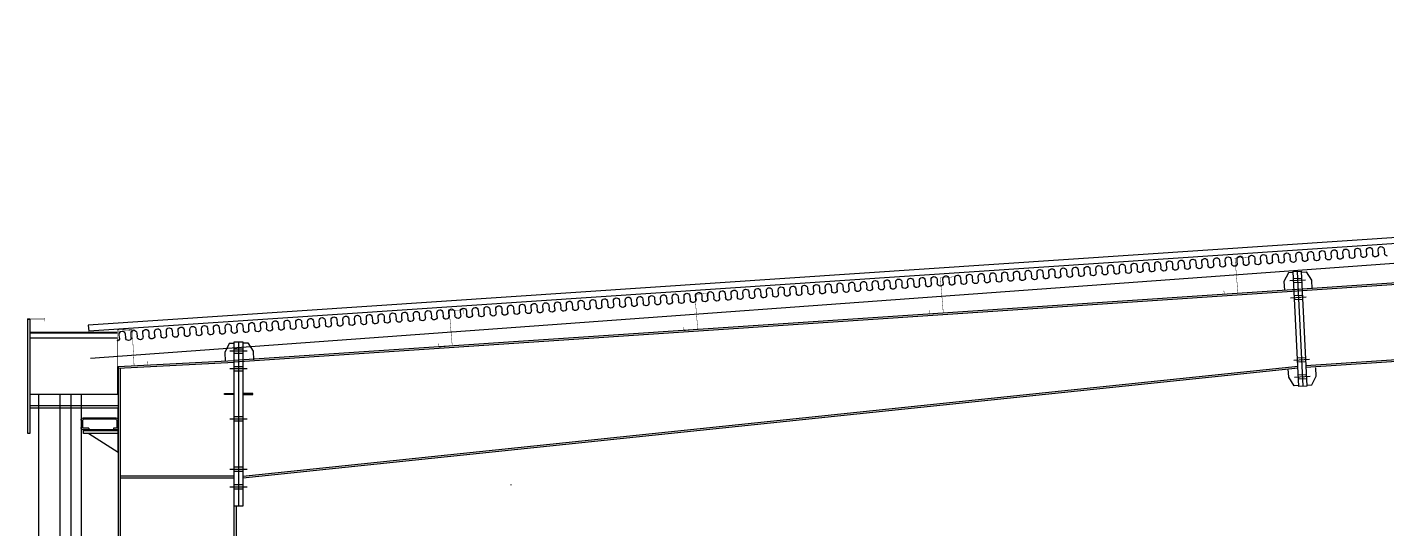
# Model space of a CAD drawing. Extents: x -266287 to 275962, y -324567 to 363765.
# Drawn here: x -140077 to -133155, y -216053 to -213498 of the extents above; entities that cross this region are included whole.
import ezdxf

# ---------------------------------------------------------------- set-up
doc = ezdxf.new("R2010")
doc.units = 0
doc.header["$LTSCALE"] = 1000
doc.layers.get('0').update_dxf_attribs({"linetype": 'CONTINUOUS'})
for name, color, linetype in [('_TCH_MASK', 7, 'CONTINUOUS'), ('AXIS', 3, 'CONTINUOUS'), ('E_WINDOW', 4, 'CONTINUOUS'), ('LAYER35', 1, 'CONTINUOUS'), ('PUB_HATCH', 8, 'CONTINUOUS')]:
    doc.layers.add(name, color=color, linetype=linetype)

# ---------------------------------------------------------------- blocks, each defined once
blk = doc.blocks.new('$LinePat$00000002')
for p, q in [((24, -24), (24, -56)), ((72, -56), (72, -24))]:
    blk.add_line(p, q)
for centre, start, end in [((0, -24), 0, 90), ((96, -24), 90, 180), ((48, -56), 180, 0)]:
    blk.add_arc(centre, 24, start, end)
blk = doc.blocks.new('s erfcv')
blk.add_line((2972409.7, 3964561), (2972409.7, 3964453.4))
blk.add_line((2972409.7, 3964561), (2972409.7, 3964453.4))
at = {"color": 1, "linetype": 'ByBlock', "lineweight": -2}
for p, q in [((2972259.7, 3964447.2), (2972231.7, 3964447.2)), ((2972233, 3964453.4), (2972233, 3964447.2)), ((2972397.7, 3964447.2), (2972259.7, 3964447.2)), ((2972259.7, 3964440), (2972259.7, 3964447.2)), ((2972385.5, 3964440), (2972385.5, 3964447.2)), ((2972219.7, 3964399.2), (2972219.7, 3964435.2)), ((2972226.9, 3964400.4), (2972226.9, 3964434)), ((2972231.7, 3964387.2), (2972397.7, 3964387.2)), ((2972259.7, 3964440), (2972232.9, 3964440)), ((2972396.5, 3964394.4), (2972232.9, 3964394.4)), ((2972396.5, 3964440), (2972385.5, 3964440)), ((2972402.5, 3964400.4), (2972402.5, 3964434)), ((2972409.7, 3964399.2), (2972409.7, 3964435.2))]:
    blk.add_line(p, q, dxfattribs=at)
at = {"color": 3, "linetype": 'ByBlock', "lineweight": -2}
blk.add_line((2972233, 3964466.1), (2972233, 3964453.4), dxfattribs=at)
at = {"color": 1, "linetype": 'ByBlock', "lineweight": -2}
for centre, radius, start, end in [((2972231.7, 3964435.2), 12, 89.99999, 179.99999), ((2972397.7, 3964435.2), 12, 359.99999, 89.99999), ((2972231.7, 3964399.2), 12, 179.99999, 269.99999), ((2972232.9, 3964434), 5.99, 89.99999, 179.99999), ((2972232.9, 3964400.4), 5.99, 179.99999, 269.99999), ((2972396.5, 3964434), 5.99, 359.99999, 89.99999), ((2972396.5, 3964400.4), 5.99, 269.99999, 359.99999), ((2972397.7, 3964399.2), 12, 269.99999, 359.99999)]:
    blk.add_arc(centre, radius, start, end, dxfattribs=at)
at = {"layer": 'LAYER35', "color": 3, "linetype": 'ByBlock', "lineweight": -2, "ltscale": 0.05}
for p, q in [((2972259.5, 3964466.1), (2972409.7, 3964561)), ((2972409.7, 3964466.1), (2972233, 3964466.1)), ((2972409.7, 3964453.4), (2972233, 3964453.4))]:
    blk.add_line(p, q, dxfattribs=at)

msp = doc.modelspace()

# ---------------------------------------------------------------- linework, layer by layer
for p, q in [((-117120.34567, -213497.82004), (-139765.89415, -215016.05149)), ((-117116.48637, -213527.62865), (-139763.88736, -215045.98429)), ((-117042.43207, -213530.92109), (-139755.2447, -215186.1564)), ((-115612.91945, -213627.2736), (-139022.91943, -215196.75636)), ((-115612.91945, -213635.30186), (-139022.24876, -215204.7282)), ((-121622.89058, -214422.43649), (-133567.25618, -215223.86742)), ((-121622.49085, -214430.43112), (-133566.85645, -215231.86205)), ((-133656.07702, -214749.07464), (-133678.84858, -214794.26818)), ((-133631.10822, -214747.8262), (-133656.07702, -214749.07464)), ((-133631.3579, -214742.83243), (-133591.40781, -214740.83493)), ((-133602.09446, -215328.10131), (-133631.3579, -214742.83243)), ((-133589.56012, -214777.78877), (-133629.51021, -214779.78627)), ((-133611.38286, -214741.83368), (-133582.11941, -215327.10256)), ((-133591.40781, -214740.83493), (-133562.14436, -215326.1038)), ((-133591.15812, -214745.82869), (-133566.18931, -214744.58025)), ((-133566.18931, -214744.58025), (-133539.02325, -214787.27691)), ((-133678.84858, -214794.26818), (-133676.65132, -214838.21329)), ((-133569.08569, -214786.77754), (-133648.98588, -214790.77255)), ((-133588.56136, -214797.76381), (-133628.51146, -214799.76132)), ((-133539.02325, -214787.27691), (-133536.82599, -214831.22202)), ((-133564.74112, -214873.66899), (-133644.64131, -214877.664)), ((-133585.21554, -214864.68022), (-133625.16564, -214866.67773)), ((-133584.21679, -214884.65527), (-133624.16689, -214886.65278)), ((-139617.91943, -215052.80716), (-140062.91943, -215052.80716)), ((-139617.91943, -215056.80716), (-140062.91943, -215056.80716)), ((-139765.89415, -215016.05149), (-139763.88736, -215045.98429)), ((-139617.91943, -215082.80716), (-140062.91943, -215082.80716)), ((-139047.88825, -215110.0048), (-139070.66059, -215155.18268)), ((-139022.91944, -215108.75636), (-139047.88825, -215110.0048)), ((-139022.91944, -215101.56634), (-138978.91944, -215101.56634)), ((-139022.91944, -227200.75636), (-139022.91944, -215101.56634)), ((-139000.91944, -215101.56634), (-139000.91944, -215937.56636)), ((-138978.91944, -215101.56634), (-138978.91944, -215937.56636)), ((-138978.91944, -215106.55636), (-138953.95063, -215105.30792)), ((-138953.95063, -215105.30792), (-138926.78731, -215147.94975)), ((-139612.91943, -215227.2736), (-139022.91943, -215196.75636)), ((-139070.66059, -215155.18268), (-139068.46412, -215199.11212)), ((-138956.91944, -215148.56635), (-139044.91945, -215148.56635)), ((-138978.91944, -215137.56635), (-139022.91944, -215137.56635)), ((-138978.91944, -215159.56635), (-139022.91944, -215159.56635)), ((-138926.78731, -215147.94975), (-138924.5928, -215191.84003)), ((-133548.86096, -215191.27223), (-133628.76115, -215195.26724)), ((-133569.33538, -215182.28346), (-133609.28548, -215184.28097)), ((-139612.91943, -215235.28359), (-139022.91943, -215204.76635)), ((-139612.91943, -215227.2736), (-139612.91943, -227200.75636)), ((-139602.91943, -215234.76635), (-139602.91943, -227200.75636)), ((-138956.91944, -215238.56635), (-139044.91945, -215238.56635)), ((-138978.91944, -215227.56635), (-139022.91944, -215227.56635)), ((-138978.91944, -215249.56635), (-139022.91944, -215249.56635)), ((-133607.13816, -215227.22732), (-138978.91944, -215786.56635)), ((-133606.73866, -215235.21734), (-138978.91944, -215794.57635)), ((-133654.47902, -215281.65932), (-133656.67628, -215237.71422)), ((-133568.33663, -215202.25851), (-133608.28672, -215204.25602)), ((-133564.99081, -215269.17492), (-133604.9409, -215271.17242)), ((-133514.58244, -215276.09307), (-133516.70844, -215233.57297)), ((-133627.31296, -215324.35599), (-133654.47902, -215281.65932)), ((-133602.34415, -215323.10755), (-133627.31296, -215324.35599)), ((-133544.51638, -215278.16369), (-133624.41658, -215282.1587)), ((-133563.99206, -215289.14997), (-133603.94215, -215291.14747)), ((-133562.14436, -215326.1038), (-133602.09446, -215328.10131)), ((-133562.39405, -215321.11004), (-133537.42524, -215319.8616)), ((-133537.42524, -215319.8616), (-133514.58244, -215276.09307)), ((-139612.91943, -215368.40921), (-140062.91943, -215368.40921)), ((-139852.91943, -219227.75636), (-139852.91943, -215368.40921)), ((-139802.91944, -215368.40921), (-139802.91944, -218227.27358)), ((-139072.91944, -215369.56635), (-139072.91944, -215363.56635)), ((-139072.91944, -215363.56635), (-139022.91944, -215363.56635)), ((-139022.91944, -215369.56635), (-139072.91944, -215369.56635)), ((-138928.91944, -215363.56635), (-138978.91944, -215363.56635)), ((-138978.91944, -215369.56635), (-138928.91944, -215369.56635)), ((-138928.91944, -215369.56635), (-138928.91944, -215363.56635)), ((-139612.91943, -215427.2736), (-140062.91943, -215427.2736)), ((-139612.91943, -215438.40921), (-140062.91943, -215438.40921)), ((-139612.91943, -215549.43912), (-139612.91944, -215441.88864)), ((-139612.91944, -215462.91068), (-139612.91943, -215570.46116)), ((-139612.91944, -215462.91068), (-139612.91943, -215570.46116)), ((-138956.91944, -215494.56635), (-139044.91945, -215494.56635)), ((-138978.91944, -215483.56635), (-139022.91944, -215483.56635)), ((-138978.91944, -215505.56636), (-139022.91944, -215505.56636)), ((-138956.91944, -215750.56635), (-139044.91945, -215750.56635)), ((-138978.91944, -215739.56635), (-139022.91944, -215739.56635)), ((-139022.91944, -215785.57135), (-139602.91944, -215785.57135)), ((-139022.91944, -215795.57135), (-139602.91944, -215795.57135)), ((-138978.91944, -215761.56635), (-139022.91944, -215761.56635)), ((-138956.91944, -215840.56635), (-139044.91945, -215840.56635)), ((-138978.91944, -215829.56635), (-139022.91944, -215829.56635)), ((-138978.91944, -215851.56635), (-139022.91944, -215851.56635)), ((-138978.91944, -215937.56636), (-139022.91944, -215937.56636)), ((-139012.91944, -215937.56636), (-139012.91944, -227200.75636))]:
    msp.add_line(p, q)
for points, const_width in [([(-133856.5731, -214688.83372), (-133858.24978, -214668.90412), (-133928.00336, -214674.77249), (-133912.91111, -214854.16459), (-133982.66469, -214860.03296), (-133984.34137, -214840.10336)], 2), ([(-135356.5731, -214789.39861), (-135358.24978, -214769.46901), (-135428.00336, -214775.33738), (-135412.91111, -214954.72948), (-135482.66469, -214960.59785), (-135484.34137, -214940.66825)], 2), ([(-136606.5731, -214873.20269), (-136608.24978, -214853.27309), (-136678.00336, -214859.14146), (-136662.91111, -215038.53356), (-136732.66469, -215044.40193), (-136734.34137, -215024.47233)], 2), ([(-139986.41943, -214995.7736), (-139986.41943, -214979.77998), (-140075.91943, -214979.77998), (-140075.91943, -215026.7736)], 2), ([(-139989.66943, -214985.15921), (-140062.91943, -214985.15921), (-140062.91943, -215368.40921), (-139617.91943, -215368.40921), (-139617.55812, -215040.67472), (-139529.05633, -215036.01251)], 2.5), ([(-137856.5731, -214957.00676), (-137858.24978, -214937.07717), (-137928.00336, -214942.94554), (-137912.91111, -215122.33764), (-137982.66469, -215128.206), (-137984.34137, -215108.27641)], 2), ([(-139610.87497, -215066.69648), (-139611.90807, -215046.72318), (-139542.00152, -215043.10732), (-139532.70227, -215222.89283), (-139462.79572, -215219.27697), (-139463.82882, -215199.30367)], 2)]:
    msp.add_lwpolyline(points, dxfattribs=dict(const_width=const_width))
msp.add_lwpolyline([(-140072.91943, -214984.77998), (-140062.91943, -214984.77998), (-140062.91943, -215568.40921), (-140072.91943, -215568.40921)], close=True)
at = {"layer": 'AXIS'}
for p, q in [((-140018.31993, -226925.73687), (-140018.36223, -215368.40921)), ((-139908.33033, -226925.73562), (-139908.42024, -215368.40921))]:
    msp.add_line(p, q, dxfattribs=at)
at = {"layer": 'E_WINDOW', "color": 252, "linetype": 'Continuous'}
msp.add_line((-137612.91943, -215830.81316), (-137612.91943, -215828.15069), dxfattribs=at)

# ---------------------------------------------------------------- block references
at = {"layer": '_TCH_MASK', "xscale": -1, "rotation": 180}
msp.add_blockref('s erfcv', (-3112022.6196, 3748898.78097), dxfattribs=at)
at = {"layer": 'PUB_HATCH', "xscale": -0.6253710754709456, "yscale": 0.6249999998428348, "zscale": 0.6249999998428348, "rotation": 183.8388950339644}
for p in [(-133690.4647, -214699.9941), (-133630.56378, -214695.97464), (-133570.66286, -214691.95518), (-133510.76194, -214687.93572), (-133450.86102, -214683.91626), (-133390.9601, -214679.8968), (-133331.05919, -214675.87734), (-133271.15827, -214671.85788), (-133211.25735, -214667.83842), (-134708.78031, -214768.3249), (-134648.87939, -214764.30545), (-134588.97847, -214760.28599), (-134529.07755, -214756.26653), (-134469.17663, -214752.24707), (-134409.27571, -214748.22761), (-134349.3748, -214744.20815), (-134289.47388, -214740.18869), (-134229.57296, -214736.16923), (-134169.67204, -214732.14977), (-134109.77112, -214728.13031), (-134049.8702, -214724.11085), (-133989.96929, -214720.09139), (-133930.06837, -214716.07193), (-133870.16745, -214712.05247), (-133810.26653, -214708.03301), (-133750.36561, -214704.01355), (-135727.09592, -214836.65571), (-135667.195, -214832.63625), (-135607.29408, -214828.6168), (-135547.39316, -214824.59734), (-135487.49224, -214820.57788), (-135427.59132, -214816.55842), (-135367.69041, -214812.53896), (-135307.78949, -214808.5195), (-135247.88857, -214804.50004), (-135187.98765, -214800.48058), (-135128.08673, -214796.46112), (-135068.18581, -214792.44166), (-135008.2849, -214788.4222), (-134948.38398, -214784.40274), (-134888.48306, -214780.38328), (-134828.58214, -214776.36382), (-134768.68122, -214772.34436), (-136805.31244, -214909.00598), (-136745.41153, -214904.98652), (-136685.51061, -214900.96706), (-136625.60969, -214896.9476), (-136565.70877, -214892.92814), (-136505.80785, -214888.90869), (-136445.90693, -214884.88923), (-136386.00602, -214880.86977), (-136326.1051, -214876.85031), (-136266.20418, -214872.83085), (-136206.30326, -214868.81139), (-136146.40234, -214864.79193), (-136086.50142, -214860.77247), (-136026.60051, -214856.75301), (-135966.69959, -214852.73355), (-135906.79867, -214848.71409), (-135846.89775, -214844.69463), (-135786.99683, -214840.67517), (-137823.62805, -214977.33679), (-137763.72714, -214973.31733), (-137703.82622, -214969.29787), (-137643.9253, -214965.27841), (-137584.02438, -214961.25895), (-137524.12346, -214957.23949), (-137464.22254, -214953.22004), (-137404.32163, -214949.20058), (-137344.42071, -214945.18112), (-137284.51979, -214941.16166), (-137224.61887, -214937.1422), (-137164.71795, -214933.12274), (-137104.81703, -214929.10328), (-137044.91612, -214925.08382), (-136985.0152, -214921.06436), (-136925.11428, -214917.0449), (-136865.21336, -214913.02544), (-138841.94366, -215045.6676), (-138782.04275, -215041.64814), (-138722.14183, -215037.62868), (-138662.24091, -215033.60922), (-138602.33999, -215029.58976), (-138542.43907, -215025.5703), (-138482.53815, -215021.55084), (-138422.63724, -215017.53139), (-138362.73632, -215013.51193), (-138302.8354, -215009.49247), (-138242.93448, -215005.47301), (-138183.03356, -215001.45355), (-138123.13264, -214997.43409), (-138063.23173, -214993.41463), (-138003.33081, -214989.39517), (-137943.42989, -214985.37571), (-137883.52897, -214981.35625), (-139620.6556, -215097.92057), (-139560.75468, -215093.90111), (-139500.85376, -215089.88165), (-139440.95285, -215085.86219), (-139381.05193, -215081.84273), (-139321.15101, -215077.82328), (-139261.25009, -215073.80382), (-139201.34917, -215069.78436), (-139141.44825, -215065.7649), (-139081.54734, -215061.74544), (-139021.64642, -215057.72598), (-138961.7455, -215053.70652), (-138901.84458, -215049.68706)]:
    msp.add_blockref('$LinePat$00000002', p, dxfattribs=at)

doc.saveas('drawing.dxf')
